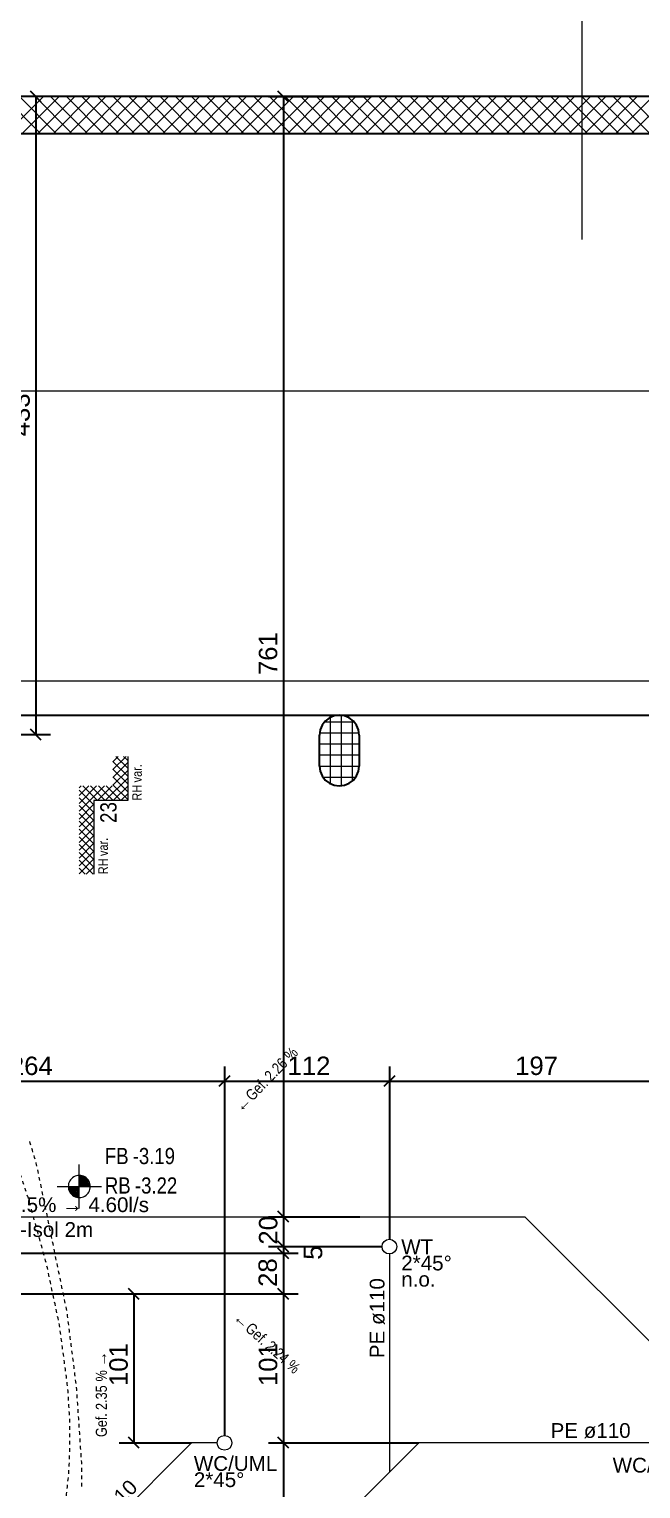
# Model space of a CAD drawing. Extents: x 885 to 2021, y 330 to 1122.
# Drawn here: x 1415.6 to 1498.6, y 648.6 to 846.7 of the extents above; entities that cross this region are included whole.
import ezdxf
from ezdxf.lldxf.tags import DXFTag

# ---------------------------------------------------------------- set-up
doc = ezdxf.new("R2010")
doc.units = 0
doc.layers.get('0').update_dxf_attribs({"lineweight": 25})
for name, color, linetype, lineweight in [('010 Aussenwände Bauteilschraffuren Neu', 7, 'Continuous', 25), ('010 Aussenwände Neu', 7, 'Continuous', 25), ('020 Stützen Bauteilschraffuren Neu', 7, 'Continuous', 25), ('020 Stützen Neu', 7, 'Continuous', 25), ('027 Oberhalb Neu', 7, 'Continuous', 25), ('080 Raum Innen Kontur Neu', 7, 'Continuous', 25), ('111 Bemassung Ausführung Koten Neu', 7, 'Continuous', 25), ('160 Beschriftungen Ausführung Neu', 7, 'Continuous', 25), ('200 Schnittlinien', 7, 'Continuous', 25)]:
    doc.layers.add(name, color=color, linetype=linetype, lineweight=lineweight)
for name, color, linetype, lineweight, true_color in [('S_Kaltwasser_Einlage', 3, 'fein_strichliert', 25, 0x00ff00), ('S_Regenwasser_Einlage', 7, 'fein_strichliert', 25, 0x0066cc), ('S_Schmutzwasser_Einlage', 7, 'fein_strichliert', 25, 0xcc6600), ('S_T_Mass_Einlage', 7, 'Continuous', 35, 0x0080ff), ('S_Text_Einlage', 7, 'Continuous', 25, 0x99ff99)]:
    doc.layers.add(name, color=color, linetype=linetype, lineweight=lineweight, true_color=true_color)
doc.styles.get("Standard").update_dxf_attribs({"font": 'arial.ttf'})
tags = doc.linetypes.add('fein_strichliert', pattern=[4, 1, -2, 1]).pattern_tags.tags
tags[8:9] = [DXFTag(74, 4), DXFTag(75, 0), DXFTag(340, '0'), DXFTag(46, 0.0), DXFTag(50, 0.0), DXFTag(44, 0.0), DXFTag(45, 0.0)]
tags[6:7] = [DXFTag(74, 4), DXFTag(75, 0), DXFTag(340, '0'), DXFTag(46, 0.0), DXFTag(50, 0.0), DXFTag(44, 0.0), DXFTag(45, 0.0)]
tags[4:5] = [DXFTag(74, 4), DXFTag(75, 0), DXFTag(340, '0'), DXFTag(46, 0.0), DXFTag(50, 0.0), DXFTag(44, 0.0), DXFTag(45, 0.0)]
tags = doc.linetypes.add('Strichpunkt 3_1_1mm Achsen', pattern=[0.005, 0.003, -0.001, 0, -0.001]).pattern_tags.tags
tags[10:11] = [DXFTag(74, 4), DXFTag(75, 0), DXFTag(340, '0'), DXFTag(46, 1.0), DXFTag(50, 0.0), DXFTag(44, 0.0), DXFTag(45, 0.0)]
tags[8:9] = [DXFTag(74, 4), DXFTag(75, 0), DXFTag(340, '0'), DXFTag(46, 1.0), DXFTag(50, 0.0), DXFTag(44, 0.0), DXFTag(45, 0.0)]
tags[6:7] = [DXFTag(74, 4), DXFTag(75, 0), DXFTag(340, '0'), DXFTag(46, 1.0), DXFTag(50, 0.0), DXFTag(44, 0.0), DXFTag(45, 0.0)]
tags[4:5] = [DXFTag(74, 4), DXFTag(75, 0), DXFTag(340, '0'), DXFTag(46, 1.0), DXFTag(50, 0.0), DXFTag(44, 0.0), DXFTag(45, 0.0)]
tags = doc.linetypes.add('Strichpunkt 6_2_2mm Schnitt', pattern=[0.5, 0.3, -0.1, 0, -0.1]).pattern_tags.tags
tags[10:11] = [DXFTag(74, 4), DXFTag(75, 0), DXFTag(340, '0'), DXFTag(46, 1.0), DXFTag(50, 0.0), DXFTag(44, 0.0), DXFTag(45, 0.0)]
tags[8:9] = [DXFTag(74, 4), DXFTag(75, 0), DXFTag(340, '0'), DXFTag(46, 1.0), DXFTag(50, 0.0), DXFTag(44, 0.0), DXFTag(45, 0.0)]
tags[6:7] = [DXFTag(74, 4), DXFTag(75, 0), DXFTag(340, '0'), DXFTag(46, 1.0), DXFTag(50, 0.0), DXFTag(44, 0.0), DXFTag(45, 0.0)]
tags[4:5] = [DXFTag(74, 4), DXFTag(75, 0), DXFTag(340, '0'), DXFTag(46, 1.0), DXFTag(50, 0.0), DXFTag(44, 0.0), DXFTag(45, 0.0)]

# ---------------------------------------------------------------- blocks, each defined once
blk = doc.blocks.new('Referenz-A0T8DINEAL', base_point=(896.59, 372.19))
at = {"layer": '010 Aussenwände Bauteilschraffuren Neu', "color": 0, "linetype": 'Continuous', "lineweight": 0, "ltscale": 0.0169}
for p, q in [((1417.13, 832.6), (1412.13, 837.6)), ((1412.51, 832.6), (1417.51, 837.6)), ((1419.25, 832.6), (1414.25, 837.6)), ((1414.63, 832.6), (1419.63, 837.6)), ((1421.37, 832.6), (1416.37, 837.6)), ((1416.75, 832.6), (1421.75, 837.6)), ((1423.49, 832.6), (1418.49, 837.6)), ((1418.87, 832.6), (1423.87, 837.6)), ((1425.62, 832.6), (1420.62, 837.6)), ((1420.99, 832.6), (1425.99, 837.6)), ((1427.74, 832.6), (1422.74, 837.6)), ((1423.12, 832.6), (1428.12, 837.6)), ((1429.86, 832.6), (1424.86, 837.6)), ((1425.24, 832.6), (1430.24, 837.6)), ((1431.98, 832.6), (1426.98, 837.6)), ((1427.36, 832.6), (1432.36, 837.6)), ((1434.1, 832.6), (1429.1, 837.6)), ((1429.48, 832.6), (1434.48, 837.6)), ((1436.22, 832.6), (1431.22, 837.6)), ((1431.6, 832.6), (1436.6, 837.6)), ((1438.34, 832.6), (1433.34, 837.6)), ((1433.72, 832.6), (1438.72, 837.6)), ((1440.46, 832.6), (1435.46, 837.6)), ((1435.84, 832.6), (1440.84, 837.6)), ((1442.59, 832.6), (1437.59, 837.6)), ((1437.97, 832.6), (1442.97, 837.6)), ((1444.71, 832.6), (1439.71, 837.6)), ((1440.09, 832.6), (1445.09, 837.6)), ((1446.83, 832.6), (1441.83, 837.6)), ((1442.21, 832.6), (1447.21, 837.6)), ((1448.95, 832.6), (1443.95, 837.6)), ((1444.33, 832.6), (1449.33, 837.6)), ((1451.07, 832.6), (1446.07, 837.6)), ((1446.45, 832.6), (1451.45, 837.6)), ((1453.19, 832.6), (1448.19, 837.6)), ((1448.57, 832.6), (1453.57, 837.6)), ((1455.31, 832.6), (1450.31, 837.6)), ((1450.69, 832.6), (1455.69, 837.6)), ((1457.44, 832.6), (1452.44, 837.6)), ((1452.81, 832.6), (1457.81, 837.6)), ((1459.56, 832.6), (1454.56, 837.6)), ((1454.94, 832.6), (1459.94, 837.6)), ((1461.68, 832.6), (1456.68, 837.6)), ((1457.06, 832.6), (1462.06, 837.6)), ((1463.8, 832.6), (1458.8, 837.6)), ((1459.18, 832.6), (1464.18, 837.6)), ((1465.92, 832.6), (1460.92, 837.6)), ((1461.3, 832.6), (1466.3, 837.6)), ((1468.04, 832.6), (1463.04, 837.6)), ((1463.42, 832.6), (1468.42, 837.6)), ((1470.16, 832.6), (1465.16, 837.6)), ((1465.54, 832.6), (1470.54, 837.6)), ((1472.28, 832.6), (1467.28, 837.6)), ((1467.66, 832.6), (1472.66, 837.6)), ((1474.41, 832.6), (1469.41, 837.6)), ((1469.78, 832.6), (1474.78, 837.6)), ((1476.53, 832.6), (1471.53, 837.6)), ((1471.91, 832.6), (1476.91, 837.6)), ((1478.65, 832.6), (1473.65, 837.6)), ((1474.03, 832.6), (1479.03, 837.6)), ((1480.77, 832.6), (1475.77, 837.6)), ((1476.15, 832.6), (1481.15, 837.6)), ((1482.89, 832.6), (1477.89, 837.6)), ((1478.27, 832.6), (1483.27, 837.6)), ((1485.01, 832.6), (1480.01, 837.6)), ((1480.39, 832.6), (1485.39, 837.6)), ((1487.13, 832.6), (1482.13, 837.6)), ((1482.51, 832.6), (1487.51, 837.6)), ((1489.26, 832.6), (1484.26, 837.6)), ((1484.63, 832.6), (1489.63, 837.6)), ((1491.38, 832.6), (1486.38, 837.6)), ((1486.76, 832.6), (1491.76, 837.6)), ((1493.5, 832.6), (1488.5, 837.6)), ((1488.88, 832.6), (1493.88, 837.6)), ((1495.62, 832.6), (1490.62, 837.6)), ((1491, 832.6), (1496, 837.6)), ((1497.74, 832.6), (1492.74, 837.6)), ((1493.12, 832.6), (1498.12, 837.6)), ((1499.86, 832.6), (1494.86, 837.6)), ((1495.24, 832.6), (1500.24, 837.6)), ((1501.98, 832.6), (1496.98, 837.6)), ((1497.36, 832.6), (1502.36, 837.6))]:
    blk.add_line(p, q, dxfattribs=at)
at = {"layer": '010 Aussenwände Neu', "color": 0, "lineweight": 35}
for p, q in [((1527.88, 837.6), (1085.58, 837.6)), ((1387.38, 832.6), (1527.88, 832.6))]:
    blk.add_line(p, q, dxfattribs=at)
at = {"layer": '020 Stützen Bauteilschraffuren Neu', "color": 0, "linetype": 'Continuous', "lineweight": 0, "ltscale": 0.0169}
for p, q in [((1456.48, 744.29), (1456.48, 753.32)), ((1457.98, 744.03), (1457.98, 753.58)), ((1455, 751.2), (1460.35, 751.2)), ((1455.68, 752.7), (1459.68, 752.7)), ((1459.48, 744.7), (1459.48, 752.91)), ((1454.98, 749.7), (1460.38, 749.7)), ((1454.98, 748.2), (1460.38, 748.2)), ((1454.98, 746.7), (1460.38, 746.7)), ((1455.44, 745.2), (1459.92, 745.2))]:
    blk.add_line(p, q, dxfattribs=at)
at = {"layer": '020 Stützen Neu', "color": 0, "linetype": 'Continuous', "lineweight": 35, "ltscale": 0.1225}
for p, q in [((1456.33, 753.24), (1455.77, 752.81)), ((1456.98, 753.51), (1456.33, 753.24)), ((1457.68, 753.6), (1456.98, 753.51)), ((1458.38, 753.51), (1457.68, 753.6)), ((1459.03, 753.24), (1458.38, 753.51)), ((1459.59, 752.81), (1459.03, 753.24)), ((1455.07, 751.6), (1454.98, 750.9)), ((1455.34, 752.25), (1455.07, 751.6)), ((1455.77, 752.81), (1455.34, 752.25)), ((1460.02, 752.25), (1459.59, 752.81)), ((1460.29, 751.6), (1460.02, 752.25)), ((1460.38, 750.9), (1460.29, 751.6)), ((1454.98, 746.7), (1454.98, 750.9)), ((1460.38, 750.9), (1460.38, 746.7)), ((1454.98, 746.7), (1455.07, 746)), ((1455.07, 746), (1455.34, 745.35)), ((1455.34, 745.35), (1455.77, 744.79)), ((1459.59, 744.79), (1460.02, 745.35)), ((1460.02, 745.35), (1460.29, 746)), ((1460.29, 746), (1460.38, 746.7)), ((1455.77, 744.79), (1456.33, 744.36)), ((1456.33, 744.36), (1456.98, 744.09)), ((1456.98, 744.09), (1457.68, 744)), ((1457.68, 744), (1458.38, 744.09)), ((1458.38, 744.09), (1459.03, 744.36)), ((1459.03, 744.36), (1459.59, 744.79))]:
    blk.add_line(p, q, dxfattribs=at)
at = {"layer": '027 Oberhalb Neu', "color": 0, "linetype": 'Strichpunkt 6_2_2mm Schnitt', "lineweight": 13, "ltscale": 0.0169}
blk.add_line((1597.08, 797.6), (1160.58, 797.6), dxfattribs=at)
at = {"layer": '027 Oberhalb Neu', "color": 0, "linetype": 'Strichpunkt 3_1_1mm Achsen', "lineweight": 13, "ltscale": 0.0169}
blk.add_line((1597.28, 758.2), (1100.38, 758.2), dxfattribs=at)
at = {"layer": '027 Oberhalb Neu', "color": 0, "linetype": 'Strichpunkt 3_1_1mm Achsen', "lineweight": 35, "ltscale": 0.1225}
blk.add_line((1105.18, 753.6), (1596.54, 753.6), dxfattribs=at)
at = {"layer": '080 Raum Innen Kontur Neu', "color": 0, "linetype": 'Continuous', "lineweight": 13, "ltscale": 0.0169}
for p, q in [((1527.88, 832.6), (1387.38, 832.6)), ((1456.33, 753.24), (1455.77, 752.81)), ((1456.98, 753.51), (1456.33, 753.24)), ((1457.68, 753.6), (1456.98, 753.51)), ((1458.38, 753.51), (1457.68, 753.6)), ((1459.03, 753.24), (1458.38, 753.51)), ((1459.59, 752.81), (1459.03, 753.24)), ((1455.07, 751.6), (1454.98, 750.9)), ((1455.34, 752.25), (1455.07, 751.6)), ((1455.77, 752.81), (1455.34, 752.25)), ((1460.02, 752.25), (1459.59, 752.81)), ((1460.29, 751.6), (1460.02, 752.25)), ((1460.38, 750.9), (1460.29, 751.6)), ((1454.98, 746.7), (1454.98, 750.9)), ((1460.38, 750.9), (1460.38, 746.7)), ((1454.98, 746.7), (1455.07, 746)), ((1455.07, 746), (1455.34, 745.35)), ((1455.34, 745.35), (1455.77, 744.79)), ((1459.59, 744.79), (1460.02, 745.35)), ((1460.02, 745.35), (1460.29, 746)), ((1460.29, 746), (1460.38, 746.7)), ((1455.77, 744.79), (1456.33, 744.36)), ((1456.33, 744.36), (1456.98, 744.09)), ((1456.98, 744.09), (1457.68, 744)), ((1457.68, 744), (1458.38, 744.09)), ((1458.38, 744.09), (1459.03, 744.36)), ((1459.03, 744.36), (1459.59, 744.79))]:
    blk.add_line(p, q, dxfattribs=at)
at = {"layer": '111 Bemassung Ausführung Koten Neu', "color": 0, "lineweight": 13}
for p, q in [((1422.38, 686.6), (1422.38, 692.6)), ((1422.38, 686.6), (1422.38, 692.6)), ((1419.38, 689.6), (1425.38, 689.6)), ((1419.38, 689.6), (1425.38, 689.6))]:
    blk.add_line(p, q, dxfattribs=at)
at = {"layer": '111 Bemassung Ausführung Koten Neu', "color": 0, "linetype": 'Continuous', "lineweight": 13, "ltscale": 0.0169}
for p, q in [((1420.89, 689.8), (1420.88, 689.6)), ((1420.89, 689.8), (1420.88, 689.6)), ((1420.93, 689.99), (1420.89, 689.8)), ((1420.93, 689.99), (1420.89, 689.8)), ((1420.99, 690.18), (1420.93, 689.99)), ((1420.99, 690.18), (1420.93, 689.99)), ((1421.08, 690.35), (1420.99, 690.18)), ((1421.08, 690.35), (1420.99, 690.18)), ((1421.19, 690.52), (1421.08, 690.35)), ((1421.19, 690.52), (1421.08, 690.35)), ((1421.32, 690.66), (1421.19, 690.52)), ((1421.32, 690.66), (1421.19, 690.52)), ((1421.47, 690.79), (1421.32, 690.66)), ((1421.47, 690.79), (1421.32, 690.66)), ((1421.63, 690.9), (1421.47, 690.79)), ((1421.63, 690.9), (1421.47, 690.79)), ((1421.8, 690.99), (1421.63, 690.9)), ((1421.8, 690.99), (1421.63, 690.9)), ((1421.99, 691.05), (1421.8, 690.99)), ((1421.99, 691.05), (1421.8, 690.99)), ((1422.18, 691.09), (1421.99, 691.05)), ((1422.18, 691.09), (1421.99, 691.05)), ((1422.38, 691.1), (1422.18, 691.09)), ((1422.38, 691.1), (1422.18, 691.09)), ((1422.57, 691.09), (1422.38, 691.1)), ((1422.57, 691.09), (1422.38, 691.1)), ((1422.77, 691.05), (1422.57, 691.09)), ((1422.77, 691.05), (1422.57, 691.09)), ((1422.95, 690.99), (1422.77, 691.05)), ((1422.95, 690.99), (1422.77, 691.05)), ((1423.13, 690.9), (1422.95, 690.99)), ((1423.13, 690.9), (1422.95, 690.99)), ((1423.29, 690.79), (1423.13, 690.9)), ((1423.29, 690.79), (1423.13, 690.9)), ((1423.44, 690.66), (1423.29, 690.79)), ((1423.44, 690.66), (1423.29, 690.79)), ((1423.57, 690.52), (1423.44, 690.66)), ((1423.57, 690.52), (1423.44, 690.66)), ((1423.68, 690.35), (1423.57, 690.52)), ((1423.68, 690.35), (1423.57, 690.52)), ((1423.76, 690.18), (1423.68, 690.35)), ((1423.76, 690.18), (1423.68, 690.35)), ((1423.83, 689.99), (1423.76, 690.18)), ((1423.83, 689.99), (1423.76, 690.18)), ((1423.87, 689.8), (1423.83, 689.99)), ((1423.87, 689.8), (1423.83, 689.99)), ((1423.88, 689.6), (1423.87, 689.8)), ((1423.88, 689.6), (1423.87, 689.8)), ((1420.88, 689.6), (1420.89, 689.41)), ((1420.88, 689.6), (1420.89, 689.41)), ((1420.89, 689.41), (1420.93, 689.21)), ((1420.89, 689.41), (1420.93, 689.21)), ((1420.93, 689.21), (1420.99, 689.03)), ((1420.93, 689.21), (1420.99, 689.03)), ((1420.99, 689.03), (1421.08, 688.85)), ((1420.99, 689.03), (1421.08, 688.85)), ((1421.08, 688.85), (1421.19, 688.69)), ((1421.08, 688.85), (1421.19, 688.69)), ((1421.19, 688.69), (1421.32, 688.54)), ((1421.19, 688.69), (1421.32, 688.54)), ((1421.32, 688.54), (1421.47, 688.41)), ((1421.32, 688.54), (1421.47, 688.41)), ((1421.47, 688.41), (1421.63, 688.3)), ((1421.47, 688.41), (1421.63, 688.3)), ((1421.63, 688.3), (1421.8, 688.22)), ((1421.63, 688.3), (1421.8, 688.22)), ((1421.8, 688.22), (1421.99, 688.15)), ((1421.8, 688.22), (1421.99, 688.15)), ((1421.99, 688.15), (1422.18, 688.12)), ((1421.99, 688.15), (1422.18, 688.12)), ((1422.18, 688.12), (1422.38, 688.1)), ((1422.18, 688.12), (1422.38, 688.1)), ((1422.38, 688.1), (1422.57, 688.12)), ((1422.38, 688.1), (1422.57, 688.12)), ((1422.57, 688.12), (1422.77, 688.15)), ((1422.57, 688.12), (1422.77, 688.15)), ((1422.77, 688.15), (1422.95, 688.22)), ((1422.77, 688.15), (1422.95, 688.22)), ((1422.95, 688.22), (1423.13, 688.3)), ((1422.95, 688.22), (1423.13, 688.3)), ((1423.13, 688.3), (1423.29, 688.41)), ((1423.13, 688.3), (1423.29, 688.41)), ((1423.29, 688.41), (1423.44, 688.54)), ((1423.29, 688.41), (1423.44, 688.54)), ((1423.44, 688.54), (1423.57, 688.69)), ((1423.44, 688.54), (1423.57, 688.69)), ((1423.57, 688.69), (1423.68, 688.85)), ((1423.57, 688.69), (1423.68, 688.85)), ((1423.68, 688.85), (1423.76, 689.03)), ((1423.68, 688.85), (1423.76, 689.03)), ((1423.76, 689.03), (1423.83, 689.21)), ((1423.76, 689.03), (1423.83, 689.21)), ((1423.83, 689.21), (1423.87, 689.41)), ((1423.83, 689.21), (1423.87, 689.41)), ((1423.87, 689.41), (1423.88, 689.6)), ((1423.87, 689.41), (1423.88, 689.6))]:
    blk.add_line(p, q, dxfattribs=at)
at = {"layer": '111 Bemassung Ausführung Koten Neu', "color": 0, "linetype": 'Continuous', "lineweight": 0, "ltscale": 0.0169}
for points in [[(1422.38, 689.6), (1422.95, 689.6), (1422.38, 691.1)], [(1422.95, 690.99), (1422.42, 690.99), (1422.38, 691.1)], [(1422.95, 689.6), (1422.95, 690.99), (1422.42, 690.99)], [(1422.95, 689.6), (1423.44, 689.6), (1422.95, 690.99)], [(1423.44, 690.66), (1423.07, 690.66), (1422.95, 690.99)], [(1423.44, 689.6), (1423.44, 690.66), (1423.07, 690.66)], [(1423.44, 689.6), (1423.76, 689.6), (1423.44, 690.66)], [(1423.76, 690.18), (1423.59, 690.18), (1423.44, 690.66)], [(1423.76, 689.6), (1423.76, 690.18), (1423.59, 690.18)], [(1423.76, 689.6), (1423.88, 689.6), (1423.76, 690.18)], [(1420.99, 689.03), (1420.99, 689.6), (1420.88, 689.6)], [(1421.17, 689.03), (1420.99, 689.03), (1420.99, 689.6)], [(1421.32, 688.54), (1421.32, 689.6), (1420.99, 689.6)], [(1421.32, 688.54), (1421.17, 689.03), (1420.99, 689.03)], [(1421.69, 688.54), (1421.32, 688.54), (1421.32, 689.6)], [(1421.8, 688.22), (1421.8, 689.6), (1421.32, 689.6)], [(1421.8, 688.22), (1421.69, 688.54), (1421.32, 688.54)], [(1422.33, 688.22), (1421.8, 688.22), (1421.8, 689.6)], [(1422.38, 688.1), (1422.38, 689.6), (1421.8, 689.6)], [(1422.38, 688.1), (1422.33, 688.22), (1421.8, 688.22)]]:
    blk.add_solid(points, dxfattribs=at)
at = {"layer": '160 Beschriftungen Ausführung Neu', "color": 0, "linetype": 'Continuous', "lineweight": 13, "ltscale": 0.0169}
for p, q in [((1426.95, 747.28), (1427.67, 748)), ((1426.95, 746.22), (1428.73, 748)), ((1428.95, 745.33), (1426.95, 747.33)), ((1428.95, 746.39), (1427.33, 748)), ((1428.95, 747.45), (1428.39, 748)), ((1426.95, 745.16), (1428.95, 747.16)), ((1428.95, 744.27), (1426.95, 746.27)), ((1426.95, 744.1), (1428.95, 746.1)), ((1422.35, 743.75), (1422.61, 744)), ((1422.35, 742.68), (1423.67, 744)), ((1422.35, 741.62), (1424.73, 744)), ((1422.35, 740.56), (1425.79, 744)), ((1424.35, 741.44), (1422.35, 743.44)), ((1424.85, 742), (1422.85, 744)), ((1425.91, 742), (1423.91, 744)), ((1424.85, 742), (1426.85, 744)), ((1426.97, 742), (1424.97, 744)), ((1425.91, 742), (1428.95, 745.04)), ((1428.03, 742), (1426.03, 744)), ((1428.95, 743.21), (1426.95, 745.21)), ((1428.95, 742.15), (1426.95, 744.15)), ((1426.97, 742), (1428.95, 743.98)), ((1424.35, 740.38), (1422.35, 742.38)), ((1422.35, 739.5), (1424.35, 741.5)), ((1424.35, 739.32), (1422.35, 741.32)), ((1428.03, 742), (1428.95, 742.92)), ((1422.35, 738.44), (1424.35, 740.44)), ((1424.35, 738.26), (1422.35, 740.26)), ((1422.35, 737.38), (1424.35, 739.38)), ((1424.35, 737.2), (1422.35, 739.2)), ((1422.35, 736.32), (1424.35, 738.32)), ((1424.35, 736.14), (1422.35, 738.14)), ((1422.35, 735.26), (1424.35, 737.26)), ((1424.35, 735.08), (1422.35, 737.08)), ((1422.35, 734.2), (1424.35, 736.2)), ((1424.35, 734.02), (1422.35, 736.02)), ((1422.35, 733.14), (1424.35, 735.14)), ((1424.35, 732.96), (1422.35, 734.96)), ((1422.35, 732.08), (1424.35, 734.08)), ((1424.24, 732), (1422.35, 733.9)), ((1423.18, 732), (1422.35, 732.84)), ((1423.33, 732), (1424.35, 733.02))]:
    blk.add_line(p, q, dxfattribs=at)
at = {"layer": '160 Beschriftungen Ausführung Neu', "color": 0, "linetype": 'Continuous', "lineweight": -2, "ltscale": 0.0625}
for p, q in [((1428.95, 748), (1428.95, 742)), ((1428.95, 742), (1424.35, 742)), ((1424.35, 742), (1424.35, 732))]:
    blk.add_line(p, q, dxfattribs=at)
at = {"layer": '200 Schnittlinien', "color": 0, "linetype": 'Strichpunkt 6_2_2mm Schnitt', "lineweight": -2, "ltscale": 0.0625}
blk.add_line((1490.59, 858.2), (1490.59, 818.2), dxfattribs=at)
at = {"layer": '111 Bemassung Ausführung Koten Neu', "color": 0, "linetype": 'Continuous', "lineweight": 13, "ltscale": 0.002197, "char_height": 2.2, "attachment_point": 1}
for s, insert in [('{\\fArial Narrow;FB}', (1425.85, 694.84)), ('{\\fArial Narrow;-3.19}', (1429.63, 694.84)), ('{\\fArial Narrow;RB}', (1425.85, 690.84)), ('{\\fArial Narrow;-3.22}', (1429.93, 690.84))]:
    blk.add_mtext(s, dxfattribs=dict(at, insert=insert))
at = {"layer": '160 Beschriftungen Ausführung Neu', "color": 0, "linetype": 'Continuous', "lineweight": 13, "ltscale": 0.0169, "attachment_point": 1}
for s, insert, char_height, rotation in [('{\\fArial Narrow;var.}', (1429.56, 744.47), 1.3, 90), ('{\\fArial Narrow;RH}', (1429.56, 742), 1.3, 90), ('{\\fArial Narrow;3}', (1425.23, 740.4), 2.2, 90), ('{\\fArial Narrow;2}', (1425.23, 738.97), 2.2, 90), ('{\\fArial Narrow;var.}', (1424.96, 734.47), 1.3, 90), ('{\\fArial Narrow;RH}', (1424.96, 732), 1.3, 90), ('{\\fArial Narrow;%}', (1450.05, 707.59), 1.5, 45.9688), ('{\\fArial Narrow;2.26}', (1447.36, 704.81), 1.5, 45.9688), ('{\\fArial Narrow;Gef.}', (1444.8, 702.16), 1.5, 45.9688), ('{\\fArial;←}', (1443.27, 700.61), 1.5441, 45.9688), ('{\\fArial;←}', (1444.19, 672.75), 1.5441, 317.9395), ('{\\fArial Narrow;Gef.}', (1445.8, 671.26), 1.5, 317.9395), ('{\\fArial Narrow;2.24}', (1448.53, 668.8), 1.5, 317.9395), ('{\\fArial;→}', (1424.6, 665.12), 1.5418, 90), ('{\\fArial Narrow;%}', (1451.4, 666.21), 1.5, 317.9395), ('{\\fArial Narrow;%}', (1424.62, 663.13), 1.5, 90), ('{\\fArial Narrow;2.35}', (1424.62, 659.26), 1.5, 90), ('{\\fArial Narrow;Gef.}', (1424.62, 655.58), 1.5, 90)]:
    blk.add_mtext(s, dxfattribs=dict(at, insert=insert, char_height=char_height, rotation=rotation))
blk = doc.blocks.new('Polylinie-A0T8DINKAL', base_point=(1390.28, 505.6))
at = {"color": 0, "lineweight": -2}
for p, q in [((1390.28, 685.5), (1482.87, 685.5)), ((1482.87, 685.5), (1508.14, 660.24)), ((1508.14, 660.24), (1508.14, 520.56)), ((1508.14, 520.56), (1523.1, 505.6))]:
    blk.add_line(p, q, dxfattribs=at)
blk = doc.blocks.new('Polylinie-A0T8DINSAL', base_point=(1418.22, 635.4))
at = {"color": 0, "lineweight": -2}
for p, q in [((1468.48, 654.8), (1449.08, 635.4)), ((1502.9, 654.8), (1468.48, 654.8)), ((1449.08, 635.4), (1418.22, 635.4))]:
    blk.add_line(p, q, dxfattribs=at)
blk = doc.blocks.new('Teilstrecke-A0T8DIPYAL', base_point=(1383.88, 613.1))
at = {"color": 0, "linetype": 'Continuous', "lineweight": -2}
for p, q in [((1392.62, 750.13), (1392.5, 750.48)), ((1392.7, 749.89), (1392.62, 750.13)), ((1392.94, 749.18), (1392.86, 749.42)), ((1393.02, 748.95), (1392.94, 749.18)), ((1393.27, 748.24), (1393.19, 748.47)), ((1393.35, 748), (1393.27, 748.24)), ((1393.59, 747.29), (1393.51, 747.53)), ((1393.67, 747.07), (1393.59, 747.29)), ((1393.67, 747.05), (1393.67, 747.07)), ((1393.91, 746.34), (1393.83, 746.58)), ((1393.99, 746.11), (1393.91, 746.34)), ((1394.24, 745.4), (1394.16, 745.63)), ((1394.32, 745.16), (1394.24, 745.4)), ((1394.56, 744.45), (1394.48, 744.69)), ((1394.64, 744.22), (1394.56, 744.45)), ((1394.83, 743.65), (1394.8, 743.74)), ((1394.88, 743.51), (1394.83, 743.65)), ((1394.96, 743.27), (1394.88, 743.51)), ((1395.21, 742.56), (1395.13, 742.8)), ((1395.29, 742.32), (1395.21, 742.56)), ((1395.53, 741.61), (1395.45, 741.85)), ((1395.61, 741.38), (1395.53, 741.61)), ((1395.86, 740.67), (1395.77, 740.9)), ((1395.94, 740.43), (1395.86, 740.67)), ((1396.18, 739.72), (1396.1, 739.96)), ((1396.26, 739.49), (1396.18, 739.72)), ((1396.51, 738.78), (1396.43, 739.01)), ((1396.59, 738.54), (1396.51, 738.78)), ((1396.84, 737.83), (1396.76, 738.07)), ((1396.92, 737.6), (1396.84, 737.83)), ((1397.17, 736.89), (1397.08, 737.12)), ((1397.19, 736.83), (1397.17, 736.89)), ((1397.25, 736.65), (1397.19, 736.83)), ((1397.5, 735.95), (1397.42, 736.18)), ((1397.58, 735.71), (1397.5, 735.95)), ((1397.83, 735), (1397.75, 735.24)), ((1397.92, 734.77), (1397.83, 735)), ((1398.17, 734.06), (1398.09, 734.3)), ((1398.25, 733.83), (1398.17, 734.06)), ((1398.51, 733.12), (1398.42, 733.35)), ((1398.59, 732.88), (1398.51, 733.12)), ((1398.85, 732.18), (1398.76, 732.41)), ((1398.93, 731.95), (1398.85, 732.18)), ((1399.19, 731.24), (1399.11, 731.48)), ((1399.28, 731.01), (1399.19, 731.24)), ((1399.53, 730.3), (1399.45, 730.54)), ((1399.62, 730.07), (1399.53, 730.3)), ((1399.89, 729.37), (1399.8, 729.6)), ((1399.98, 729.13), (1399.89, 729.37)), ((1400.25, 728.43), (1400.16, 728.67)), ((1400.34, 728.2), (1400.25, 728.43)), ((1400.61, 727.5), (1400.52, 727.73)), ((1400.7, 727.27), (1400.61, 727.5)), ((1400.97, 726.57), (1400.88, 726.8)), ((1401.06, 726.33), (1400.97, 726.57)), ((1401.33, 725.63), (1401.24, 725.87)), ((1401.42, 725.4), (1401.33, 725.63)), ((1401.69, 724.7), (1401.6, 724.93)), ((1401.78, 724.47), (1401.69, 724.7)), ((1402.05, 723.77), (1401.96, 724)), ((1402.14, 723.53), (1402.05, 723.77)), ((1402.4, 722.83), (1402.31, 723.07)), ((1402.49, 722.6), (1402.4, 722.83)), ((1402.76, 721.9), (1402.67, 722.13)), ((1402.83, 721.73), (1402.76, 721.9)), ((1402.85, 721.67), (1402.83, 721.73)), ((1403.13, 720.97), (1403.04, 721.2)), ((1403.23, 720.74), (1403.13, 720.97)), ((1403.5, 720.04), (1403.41, 720.27)), ((1403.6, 719.81), (1403.5, 720.04)), ((1403.88, 719.11), (1403.78, 719.35)), ((1403.97, 718.88), (1403.88, 719.11)), ((1404.25, 718.19), (1404.15, 718.42)), ((1404.34, 717.95), (1404.25, 718.19)), ((1404.62, 717.26), (1404.53, 717.49)), ((1404.71, 717.03), (1404.62, 717.26)), ((1404.99, 716.33), (1404.9, 716.56)), ((1405.08, 716.1), (1404.99, 716.33)), ((1405.36, 715.4), (1405.27, 715.63)), ((1405.45, 715.17), (1405.36, 715.4)), ((1405.73, 714.47), (1405.64, 714.7)), ((1405.83, 714.24), (1405.73, 714.47)), ((1406.1, 713.54), (1406.01, 713.78)), ((1406.14, 713.46), (1406.1, 713.54)), ((1406.2, 713.31), (1406.14, 713.46)), ((1406.47, 712.61), (1406.38, 712.85)), ((1406.56, 712.38), (1406.47, 712.61)), ((1406.84, 711.68), (1406.75, 711.92)), ((1406.93, 711.45), (1406.84, 711.68)), ((1407.21, 710.75), (1407.12, 710.99)), ((1407.3, 710.52), (1407.21, 710.75)), ((1407.58, 709.82), (1407.49, 710.06)), ((1407.67, 709.59), (1407.58, 709.82)), ((1407.95, 708.89), (1407.85, 709.13)), ((1408.04, 708.66), (1407.95, 708.89)), ((1408.31, 707.96), (1408.22, 708.2)), ((1408.41, 707.73), (1408.31, 707.96)), ((1408.68, 707.03), (1408.59, 707.27)), ((1408.77, 706.8), (1408.68, 707.03)), ((1409.05, 706.11), (1408.96, 706.34)), ((1409.14, 705.87), (1409.05, 706.11)), ((1409.42, 705.18), (1409.33, 705.41)), ((1409.42, 705.17), (1409.42, 705.18)), ((1409.5, 704.94), (1409.42, 705.17)), ((1409.77, 704.24), (1409.68, 704.47)), ((1409.85, 704), (1409.77, 704.24)), ((1410.12, 703.3), (1410.03, 703.54)), ((1410.2, 703.07), (1410.12, 703.3)), ((1410.47, 702.36), (1410.38, 702.6)), ((1410.55, 702.13), (1410.47, 702.36)), ((1410.82, 701.43), (1410.73, 701.66)), ((1410.9, 701.19), (1410.82, 701.43)), ((1411.16, 700.49), (1411.08, 700.72)), ((1411.25, 700.26), (1411.16, 700.49)), ((1411.51, 699.55), (1411.43, 699.79)), ((1411.6, 699.32), (1411.51, 699.55)), ((1411.86, 698.62), (1411.78, 698.85)), ((1411.95, 698.38), (1411.86, 698.62)), ((1412.21, 697.68), (1412.13, 697.91)), ((1412.3, 697.45), (1412.21, 697.68)), ((1412.55, 696.76), (1412.47, 696.98)), ((1412.56, 696.74), (1412.55, 696.76)), ((1412.64, 696.51), (1412.56, 696.74)), ((1412.88, 695.79), (1412.8, 696.03)), ((1412.96, 695.56), (1412.88, 695.79)), ((1413.19, 694.84), (1413.11, 695.08)), ((1413.27, 694.61), (1413.19, 694.84)), ((1413.51, 693.9), (1413.43, 694.13)), ((1413.59, 693.66), (1413.51, 693.9)), ((1413.82, 692.95), (1413.74, 693.18)), ((1413.9, 692.71), (1413.82, 692.95)), ((1414.14, 692), (1414.06, 692.23)), ((1414.22, 691.76), (1414.14, 692)), ((1414.45, 691.05), (1414.38, 691.29)), ((1414.53, 690.81), (1414.45, 691.05)), ((1414.77, 690.1), (1414.69, 690.34)), ((1414.85, 689.86), (1414.77, 690.1)), ((1415.09, 689.15), (1415.01, 689.39)), ((1415.16, 688.91), (1415.09, 689.15)), ((1415.4, 688.2), (1415.32, 688.44)), ((1415.42, 688.14), (1415.4, 688.2)), ((1415.47, 687.96), (1415.42, 688.14)), ((1415.67, 687.24), (1415.6, 687.48)), ((1415.74, 687), (1415.67, 687.24)), ((1415.94, 686.28), (1415.87, 686.52)), ((1416.01, 686.03), (1415.94, 686.28)), ((1416.21, 685.31), (1416.14, 685.55)), ((1416.27, 685.07), (1416.21, 685.31)), ((1416.47, 684.35), (1416.41, 684.59)), ((1416.54, 684.11), (1416.47, 684.35)), ((1416.74, 683.38), (1416.67, 683.63)), ((1416.81, 683.14), (1416.74, 683.38)), ((1417.01, 682.42), (1416.94, 682.66)), ((1417.07, 682.18), (1417.01, 682.42)), ((1417.27, 681.46), (1417.21, 681.7)), ((1417.34, 681.22), (1417.27, 681.46)), ((1417.54, 680.49), (1417.47, 680.73)), ((1417.61, 680.25), (1417.54, 680.49)), ((1417.81, 679.53), (1417.74, 679.77)), ((1417.88, 679.29), (1417.81, 679.53)), ((1418.04, 678.56), (1417.98, 678.8)), ((1418.09, 678.31), (1418.04, 678.56)), ((1418.24, 677.58), (1418.19, 677.82)), ((1418.3, 677.33), (1418.24, 677.58)), ((1418.45, 676.6), (1418.4, 676.85)), ((1418.5, 676.36), (1418.45, 676.6)), ((1418.66, 675.62), (1418.61, 675.87)), ((1418.71, 675.38), (1418.66, 675.62)), ((1418.87, 674.64), (1418.82, 674.89)), ((1418.92, 674.4), (1418.87, 674.64)), ((1419.08, 673.67), (1419.02, 673.91)), ((1419.13, 673.42), (1419.08, 673.67)), ((1419.28, 672.69), (1419.23, 672.93)), ((1419.34, 672.44), (1419.28, 672.69)), ((1419.49, 671.71), (1419.44, 671.95)), ((1419.54, 671.47), (1419.49, 671.71)), ((1419.68, 670.8), (1419.65, 670.98)), ((1419.69, 670.73), (1419.68, 670.8)), ((1419.73, 670.48), (1419.69, 670.73)), ((1419.83, 669.74), (1419.79, 669.99)), ((1419.86, 669.49), (1419.83, 669.74)), ((1419.96, 668.75), (1419.93, 669)), ((1419.99, 668.5), (1419.96, 668.75)), ((1420.09, 667.76), (1420.06, 668)), ((1420.12, 667.51), (1420.09, 667.76)), ((1420.22, 666.77), (1420.19, 667.01)), ((1420.26, 666.52), (1420.22, 666.77)), ((1420.36, 665.77), (1420.32, 666.02)), ((1420.39, 665.53), (1420.36, 665.77)), ((1420.49, 664.78), (1420.46, 665.03)), ((1420.52, 664.54), (1420.49, 664.78)), ((1420.62, 663.79), (1420.59, 664.04)), ((1420.65, 663.54), (1420.62, 663.79)), ((1420.75, 662.8), (1420.72, 663.05)), ((1420.79, 662.55), (1420.75, 662.8)), ((1420.85, 661.81), (1420.84, 662.06)), ((1420.87, 661.56), (1420.85, 661.81)), ((1420.92, 660.81), (1420.9, 661.06)), ((1420.93, 660.56), (1420.92, 660.81)), ((1420.98, 659.81), (1420.96, 660.06)), ((1420.99, 659.56), (1420.98, 659.81)), ((1421.04, 658.81), (1421.02, 659.06)), ((1421.05, 658.56), (1421.04, 658.81)), ((1421.09, 657.98), (1421.08, 658.06)), ((1421.09, 657.81), (1421.09, 657.98)), ((1421.09, 657.56), (1421.09, 657.81)), ((1421.09, 656.81), (1421.09, 657.06)), ((1421.1, 656.56), (1421.09, 656.81)), ((1421.1, 655.81), (1421.1, 656.06)), ((1421.1, 655.56), (1421.1, 655.81)), ((1421.1, 654.81), (1421.1, 655.06)), ((1421.1, 654.56), (1421.1, 654.81)), ((1421.11, 653.81), (1421.11, 654.06)), ((1421.05, 652.57), (1421.06, 652.82)), ((1421.06, 652.82), (1421.07, 653.06)), ((1421.1, 653.56), (1421.11, 653.74)), ((1421.11, 653.74), (1421.11, 653.81)), ((1420.94, 650.57), (1420.96, 650.82)), ((1420.96, 650.82), (1420.97, 650.95)), ((1420.97, 650.95), (1420.98, 651.07)), ((1421, 651.57), (1421.01, 651.82)), ((1421.01, 651.82), (1421.03, 652.07)), ((1420.74, 648.58), (1420.77, 648.83)), ((1420.77, 648.83), (1420.79, 649.08)), ((1420.84, 649.57), (1420.86, 649.82)), ((1420.86, 649.82), (1420.89, 650.07)), ((1420.47, 646.6), (1420.51, 646.84)), ((1420.51, 646.84), (1420.55, 647.09)), ((1420.62, 647.59), (1420.66, 647.83)), ((1420.66, 647.83), (1420.69, 648.08)), ((1420.14, 644.63), (1420.19, 644.87)), ((1420.19, 644.87), (1420.24, 645.12)), ((1420.33, 645.61), (1420.36, 645.86)), ((1420.36, 645.86), (1420.4, 646.1)), ((1419.54, 641.94), (1419.6, 642.19)), ((1419.73, 642.67), (1419.76, 642.78)), ((1419.76, 642.78), (1419.79, 642.91)), ((1419.79, 642.91), (1419.84, 643.16)), ((1419.94, 643.65), (1419.99, 643.89)), ((1419.99, 643.89), (1420.04, 644.14)), ((1419.06, 640.15), (1419.08, 640.25)), ((1419.21, 640.74), (1419.28, 640.98)), ((1419.28, 640.98), (1419.34, 641.22)), ((1419.47, 641.7), (1419.54, 641.94)), ((1418.38, 638.12), (1418.45, 638.35)), ((1418.61, 638.83), (1418.69, 639.07)), ((1418.69, 639.07), (1418.77, 639.3)), ((1418.93, 639.78), (1419.01, 640.01)), ((1419.01, 640.01), (1419.06, 640.15)), ((1417.53, 636.04), (1417.62, 636.27)), ((1417.62, 636.27), (1417.72, 636.5)), ((1417.92, 636.95), (1418.02, 637.18)), ((1418.02, 637.18), (1418.12, 637.41)), ((1418.3, 637.88), (1418.38, 638.12)), ((1416.73, 634.2), (1416.83, 634.43)), ((1416.83, 634.43), (1416.93, 634.66)), ((1417.13, 635.12), (1417.23, 635.35)), ((1417.23, 635.35), (1417.33, 635.58)), ((1415.78, 632.45), (1415.9, 632.66)), ((1415.9, 632.66), (1416.02, 632.88)), ((1416.27, 633.31), (1416.39, 633.53)), ((1416.39, 633.53), (1416.52, 633.75)), ((1414.38, 630.08), (1414.53, 630.28)), ((1414.79, 630.71), (1414.91, 630.92)), ((1414.91, 630.92), (1415.03, 631.14)), ((1415.28, 631.58), (1415.41, 631.79)), ((1415.41, 631.79), (1415.53, 632.01)), ((1413.04, 628.27), (1413.19, 628.47)), ((1413.19, 628.47), (1413.34, 628.67)), ((1413.64, 629.07), (1413.79, 629.27)), ((1413.79, 629.27), (1413.94, 629.47)), ((1414.23, 629.88), (1414.38, 630.08)), ((1411.84, 626.67), (1411.99, 626.87)), ((1411.99, 626.87), (1412.14, 627.07)), ((1412.44, 627.47), (1412.59, 627.67)), ((1412.59, 627.67), (1412.74, 627.87)), ((1409.79, 624.48), (1409.97, 624.66)), ((1409.97, 624.66), (1410.14, 624.84)), ((1410.49, 625.2), (1410.66, 625.38)), ((1410.66, 625.38), (1410.83, 625.56)), ((1411.18, 625.92), (1411.36, 626.1)), ((1411.36, 626.1), (1411.53, 626.28)), ((1407.66, 622.37), (1407.85, 622.54)), ((1407.85, 622.54), (1408.04, 622.7)), ((1408.4, 623.05), (1408.58, 623.23)), ((1408.58, 623.23), (1408.75, 623.4)), ((1409.1, 623.76), (1409.27, 623.94)), ((1409.27, 623.94), (1409.44, 624.12)), ((1405.34, 620.48), (1405.54, 620.63)), ((1405.54, 620.63), (1405.74, 620.78)), ((1406.14, 621.08), (1406.29, 621.19)), ((1406.29, 621.19), (1406.34, 621.23)), ((1406.34, 621.23), (1406.52, 621.4)), ((1406.9, 621.72), (1407.09, 621.88)), ((1407.09, 621.88), (1407.28, 622.05)), ((1402.26, 618.34), (1402.47, 618.48)), ((1402.88, 618.76), (1403.09, 618.89)), ((1403.09, 618.89), (1403.3, 619.03)), ((1403.72, 619.31), (1403.93, 619.45)), ((1403.93, 619.45), (1404.14, 619.58)), ((1404.54, 619.87), (1404.74, 620.03)), ((1404.74, 620.03), (1404.94, 620.18)), ((1398.52, 616.33), (1398.74, 616.44)), ((1398.74, 616.44), (1398.97, 616.55)), ((1399.42, 616.77), (1399.64, 616.88)), ((1399.64, 616.88), (1399.87, 616.99)), ((1400.31, 617.22), (1400.52, 617.35)), ((1400.52, 617.35), (1400.74, 617.47)), ((1401.18, 617.72), (1401.39, 617.84)), ((1401.39, 617.84), (1401.61, 617.97)), ((1402.04, 618.22), (1402.21, 618.31)), ((1402.21, 618.31), (1402.26, 618.34)), ((1393.12, 614.39), (1393.36, 614.46)), ((1393.84, 614.59), (1394.08, 614.66)), ((1394.08, 614.66), (1394.32, 614.73)), ((1394.8, 614.86), (1395.05, 614.93)), ((1395.05, 614.93), (1395.29, 615)), ((1395.76, 615.16), (1395.99, 615.25)), ((1395.99, 615.25), (1396.22, 615.34)), ((1396.69, 615.53), (1396.92, 615.63)), ((1396.92, 615.63), (1397.15, 615.72)), ((1397.61, 615.91), (1397.82, 615.99)), ((1397.82, 615.99), (1397.84, 616)), ((1397.84, 616), (1398.07, 616.11)), ((1383.88, 613.1), (1384.25, 613.1)), ((1384.25, 613.1), (1384.5, 613.11)), ((1385, 613.11), (1385.04, 613.11)), ((1385.04, 613.11), (1385.25, 613.12)), ((1385.25, 613.12), (1385.5, 613.13)), ((1386, 613.15), (1386.21, 613.16)), ((1386.21, 613.16), (1386.25, 613.17)), ((1386.25, 613.17), (1386.5, 613.19)), ((1387, 613.22), (1387.25, 613.24)), ((1387.25, 613.24), (1387.37, 613.25)), ((1387.37, 613.25), (1387.49, 613.26)), ((1387.99, 613.32), (1388.24, 613.34)), ((1388.24, 613.34), (1388.49, 613.37)), ((1388.98, 613.44), (1389.23, 613.47)), ((1389.23, 613.47), (1389.48, 613.51)), ((1389.97, 613.59), (1390.22, 613.63)), ((1390.22, 613.63), (1390.46, 613.68)), ((1390.95, 613.78), (1391.19, 613.85)), ((1391.19, 613.85), (1391.44, 613.91)), ((1391.92, 614.05), (1392.16, 614.12)), ((1392.16, 614.12), (1392.4, 614.18)), ((1392.88, 614.32), (1393.12, 614.39))]:
    blk.add_line(p, q, dxfattribs=at)
blk = doc.blocks.new('Abwassersammelpunkt (Zentrale)-A0T8DIQ6AL', base_point=(1463.48, 680.44))
at = {"color": 0, "linetype": 'ByBlock', "lineweight": -2, "ltscale": 0.25}
blk.add_circle((1464.48, 681.44), 1, dxfattribs=at)
blk = doc.blocks.new('Polylinie-A0T8DIQMAL', base_point=(1330.67, 506.35))
at = {"color": 0, "lineweight": -2}
for p, q in [((1437.62, 654.8), (1360.07, 577.25)), ((1441.09, 654.8), (1437.62, 654.8)), ((1360.07, 577.25), (1360.07, 535.75)), ((1360.07, 535.75), (1330.67, 506.35))]:
    blk.add_line(p, q, dxfattribs=at)
blk = doc.blocks.new('Teilstrecke-A0T8DIR2AL', base_point=(1304.14, 485.79))
at = {"color": 0, "linetype": 'Continuous', "lineweight": -2}
for p, q in [((1415.72, 695.47), (1415.65, 695.71)), ((1415.8, 695.23), (1415.72, 695.47)), ((1416.01, 694.52), (1415.94, 694.76)), ((1416.09, 694.28), (1416.01, 694.52)), ((1416.31, 693.56), (1416.23, 693.8)), ((1416.38, 693.32), (1416.31, 693.56)), ((1416.54, 692.78), (1416.52, 692.84)), ((1416.58, 692.6), (1416.54, 692.78)), ((1416.63, 692.35), (1416.58, 692.6)), ((1416.78, 691.62), (1416.73, 691.86)), ((1416.83, 691.37), (1416.78, 691.62)), ((1416.99, 690.64), (1416.93, 690.88)), ((1417.04, 690.4), (1416.99, 690.64)), ((1417.19, 689.66), (1417.14, 689.91)), ((1417.24, 689.42), (1417.19, 689.66)), ((1417.39, 688.68), (1417.34, 688.93)), ((1417.44, 688.44), (1417.39, 688.68)), ((1417.59, 687.7), (1417.54, 687.95)), ((1417.64, 687.46), (1417.59, 687.7)), ((1417.79, 686.72), (1417.74, 686.97)), ((1417.84, 686.48), (1417.79, 686.72)), ((1418, 685.74), (1417.95, 685.99)), ((1418.05, 685.5), (1418, 685.74)), ((1418.2, 684.76), (1418.15, 685.01)), ((1418.25, 684.52), (1418.2, 684.76)), ((1418.4, 683.78), (1418.35, 684.03)), ((1418.45, 683.54), (1418.4, 683.78)), ((1418.6, 682.81), (1418.55, 683.05)), ((1418.65, 682.56), (1418.6, 682.81)), ((1418.81, 681.83), (1418.76, 682.07)), ((1418.86, 681.58), (1418.81, 681.83)), ((1419.01, 680.85), (1418.96, 681.09)), ((1419.06, 680.6), (1419.01, 680.85)), ((1419.21, 679.87), (1419.16, 680.11)), ((1419.26, 679.62), (1419.21, 679.87)), ((1419.41, 678.89), (1419.36, 679.13)), ((1419.46, 678.64), (1419.41, 678.89)), ((1419.62, 677.91), (1419.56, 678.15)), ((1419.67, 677.66), (1419.62, 677.91)), ((1419.82, 676.93), (1419.77, 677.17)), ((1419.87, 676.68), (1419.82, 676.93)), ((1420.02, 675.95), (1419.97, 676.2)), ((1420.07, 675.71), (1420.02, 675.95)), ((1420.22, 674.97), (1420.17, 675.22)), ((1420.27, 674.73), (1420.22, 674.97)), ((1420.42, 673.99), (1420.37, 674.24)), ((1420.47, 673.75), (1420.42, 673.99)), ((1420.63, 673.01), (1420.58, 673.26)), ((1420.68, 672.77), (1420.63, 673.01)), ((1420.79, 672.03), (1420.76, 672.27)), ((1420.82, 671.78), (1420.79, 672.03)), ((1420.91, 671.03), (1420.88, 671.28)), ((1420.95, 670.79), (1420.91, 671.03)), ((1421.04, 670.04), (1421.01, 670.29)), ((1421.07, 669.79), (1421.04, 670.04)), ((1421.16, 669.05), (1421.13, 669.3)), ((1421.2, 668.8), (1421.16, 669.05)), ((1421.29, 668.06), (1421.26, 668.31)), ((1421.32, 667.81), (1421.29, 668.06)), ((1421.41, 667.07), (1421.38, 667.31)), ((1421.44, 666.82), (1421.41, 667.07)), ((1421.54, 666.07), (1421.51, 666.32)), ((1421.57, 665.83), (1421.54, 666.07)), ((1421.66, 665.08), (1421.63, 665.33)), ((1421.69, 664.83), (1421.66, 665.08)), ((1421.79, 664.09), (1421.76, 664.34)), ((1421.82, 663.84), (1421.79, 664.09)), ((1421.91, 663.1), (1421.88, 663.34)), ((1421.94, 662.85), (1421.91, 663.1)), ((1422.01, 662.31), (1422.01, 662.35)), ((1422.03, 662.1), (1422.01, 662.31)), ((1422.04, 661.85), (1422.03, 662.1)), ((1422.09, 661.11), (1422.08, 661.36)), ((1422.11, 660.86), (1422.09, 661.11)), ((1422.16, 660.11), (1422.14, 660.36)), ((1422.18, 659.86), (1422.16, 660.11)), ((1422.23, 659.11), (1422.21, 659.36)), ((1422.24, 658.86), (1422.23, 659.11)), ((1422.3, 658.11), (1422.28, 658.36)), ((1422.31, 657.86), (1422.3, 658.11)), ((1422.36, 657.11), (1422.35, 657.36)), ((1422.38, 656.87), (1422.36, 657.11)), ((1422.43, 656.12), (1422.41, 656.37)), ((1422.45, 655.87), (1422.43, 656.12)), ((1422.5, 655.12), (1422.48, 655.37)), ((1422.51, 654.87), (1422.5, 655.12)), ((1422.56, 654.12), (1422.55, 654.37)), ((1422.58, 653.87), (1422.56, 654.12)), ((1422.63, 653.12), (1422.61, 653.37)), ((1422.65, 652.87), (1422.63, 653.12)), ((1422.7, 652.13), (1422.68, 652.38)), ((1422.7, 652.06), (1422.7, 652.13)), ((1422.7, 651.88), (1422.7, 652.06)), ((1422.71, 651.13), (1422.71, 651.38)), ((1422.71, 650.88), (1422.71, 651.13)), ((1422.71, 650.13), (1422.71, 650.38)), ((1422.72, 649.88), (1422.71, 650.13)), ((1422.72, 649.13), (1422.72, 649.38)), ((1422.72, 648.88), (1422.72, 649.13))]:
    blk.add_line(p, q, dxfattribs=at)
blk = doc.blocks.new('Abwassersammelpunkt (Zentrale)-A0T8DIR4AL', base_point=(1441.09, 653.8))
at = {"color": 0, "linetype": 'ByBlock', "lineweight": -2, "ltscale": 0.25}
blk.add_circle((1442.09, 654.8), 1, dxfattribs=at)
blk = doc.blocks.new('Maß-A0T8DIREAL', base_point=(1390.38, 475.86))
at = {"color": 0, "linetype": 'ByBlock', "lineweight": -2, "ltscale": 0.35}
for p, q in [((1448.08, 837.6), (1462.06, 837.6)), ((1450.82, 836.86), (1449.34, 838.35)), ((1450.08, 837.6), (1450.08, 476.6)), ((1450.82, 684.76), (1449.34, 686.25)), ((1448.08, 685.5), (1460.48, 685.5)), ((1450.82, 680.7), (1449.34, 682.18)), ((1452.08, 680.5), (1390.38, 680.5)), ((1448.08, 681.44), (1463.48, 681.44)), ((1450.82, 679.76), (1449.34, 681.25)), ((1452.08, 675), (1390.38, 675)), ((1450.82, 674.26), (1449.34, 675.75)), ((1448.08, 654.8), (1468.48, 654.8)), ((1450.82, 654.06), (1449.34, 655.55))]:
    blk.add_line(p, q, dxfattribs=at)
at = {"color": 0, "linetype": 'ByBlock', "lineweight": -2, "ltscale": 0.35, "char_height": 2.5, "attachment_point": 1, "rotation": 90}
for s, insert in [('{\\fArial;761}', (1446.75, 759.04)), ('{\\fArial;20}', (1446.77, 681.71)), ('{\\fArial;5}', (1452.86, 679.65)), ('{\\fArial;28}', (1446.7, 675.97)), ('{\\fArial;101}', (1446.75, 662.5))]:
    blk.add_mtext(s, dxfattribs=dict(at, insert=insert))
blk = doc.blocks.new('Maß-A0T8DIRGAL', base_point=(1381.64, 655.8))
at = {"color": 0, "linetype": 'ByBlock', "lineweight": -2, "ltscale": 0.35}
for p, q in [((1382.38, 705.9), (1382.38, 667)), ((1389.38, 705.9), (1389.38, 676)), ((1442.09, 705.9), (1442.09, 655.8)), ((1464.48, 705.9), (1464.48, 682.44)), ((1503.9, 705.9), (1503.9, 655.8)), ((1527.88, 705.9), (1527.88, 685.1)), ((1383.12, 704.65), (1381.64, 703.16)), ((1382.38, 703.9), (1527.88, 703.9)), ((1390.12, 704.65), (1388.64, 703.16)), ((1442.83, 704.65), (1441.34, 703.16)), ((1465.22, 704.65), (1463.74, 703.16)), ((1504.65, 704.65), (1503.16, 703.16)), ((1528.62, 704.65), (1527.14, 703.16))]:
    blk.add_line(p, q, dxfattribs=at)
at = {"color": 0, "linetype": 'ByBlock', "lineweight": -2, "ltscale": 0.35, "char_height": 2.5, "attachment_point": 1}
for s, insert in [('{\\fArial;35}', (1384.08, 707.24)), ('{\\fArial;264}', (1412.95, 707.24)), ('{\\fArial;112}', (1450.65, 707.24)), ('{\\fArial;197}', (1481.55, 707.24)), ('{\\fArial;120}', (1513.25, 707.24))]:
    blk.add_mtext(s, dxfattribs=dict(at, insert=insert))
blk = doc.blocks.new('Maß-A0T8DIRIAL', base_point=(1390.38, 654.06))
at = {"color": 0, "linetype": 'ByBlock', "lineweight": -2, "ltscale": 0.35}
for p, q in [((1431.78, 675), (1390.38, 675)), ((1430.52, 674.26), (1429.04, 675.75)), ((1429.78, 675), (1429.78, 654.8)), ((1427.78, 654.8), (1437.62, 654.8)), ((1430.52, 654.06), (1429.04, 655.55))]:
    blk.add_line(p, q, dxfattribs=at)
at = {"color": 0, "linetype": 'ByBlock', "lineweight": -2, "ltscale": 0.35, "insert": (1426.45, 662.5), "char_height": 2.5, "attachment_point": 1, "rotation": 90}
blk.add_mtext('{\\fArial;101}', dxfattribs=at)
blk = doc.blocks.new('Maß-A0T8DISQAL', base_point=(1390.84, 750.21))
at = {"color": 0, "linetype": 'ByBlock', "lineweight": -2, "ltscale": 0.35}
for p, q in [((1418.48, 837.6), (1410.01, 837.6)), ((1417.22, 836.86), (1415.74, 838.35)), ((1416.48, 837.6), (1416.48, 750.95)), ((1417.22, 750.21), (1415.74, 751.7)), ((1418.48, 750.95), (1390.84, 750.95))]:
    blk.add_line(p, q, dxfattribs=at)
at = {"color": 0, "linetype": 'ByBlock', "lineweight": -2, "ltscale": 0.35, "insert": (1413.15, 791.47), "char_height": 2.5, "attachment_point": 1, "rotation": 90}
blk.add_mtext('{\\fArial;433}', dxfattribs=at)

msp = doc.modelspace()

# ---------------------------------------------------------------- linework, layer by layer
at = {"layer": 'S_Schmutzwasser_Einlage', "linetype": 'fein_strichliert', "ltscale": 0.25}
msp.add_line((1464.48, 680.44), (1464.48, 650.81), dxfattribs=at)

# ---------------------------------------------------------------- block references
at = {"color": 8, "lineweight": 25, "ltscale": 0.25, "true_color": 0x808080}
msp.add_blockref('Referenz-A0T8DINEAL', (896.59, 372.19), dxfattribs=at)
at = {"layer": 'S_Kaltwasser_Einlage', "color": 150, "ltscale": 0.25, "true_color": 0x0099ff}
msp.add_blockref('Teilstrecke-A0T8DIR2AL', (1304.14, 485.79), dxfattribs=at)
at = {"layer": 'S_Kaltwasser_Einlage', "color": 96, "ltscale": 0.25, "true_color": 0x007f00}
msp.add_blockref('Teilstrecke-A0T8DIPYAL', (1383.88, 613.1), dxfattribs=at)
at = {"layer": 'S_Regenwasser_Einlage', "linetype": 'fein_strichliert', "ltscale": 0.25}
msp.add_blockref('Polylinie-A0T8DINKAL', (1390.28, 505.6), dxfattribs=at)
at = {"layer": 'S_Schmutzwasser_Einlage', "ltscale": 0.25}
for name, p in [('Abwassersammelpunkt (Zentrale)-A0T8DIQ6AL', (1463.48, 680.44)), ('Abwassersammelpunkt (Zentrale)-A0T8DIR4AL', (1441.09, 653.8))]:
    msp.add_blockref(name, p, dxfattribs=at)
at = {"layer": 'S_Schmutzwasser_Einlage', "linetype": 'fein_strichliert', "ltscale": 0.25}
for name, p in [('Polylinie-A0T8DIQMAL', (1330.67, 506.35)), ('Polylinie-A0T8DINSAL', (1418.22, 635.4))]:
    msp.add_blockref(name, p, dxfattribs=at)
at = {"layer": 'S_T_Mass_Einlage', "ltscale": 0.35}
for name, p in [('Maß-A0T8DIREAL', (1390.38, 475.86)), ('Maß-A0T8DIRGAL', (1381.64, 655.8)), ('Maß-A0T8DIRIAL', (1390.38, 654.06))]:
    msp.add_blockref(name, p, dxfattribs=at)
at = {"layer": 'S_T_Mass_Einlage', "color": 3, "ltscale": 0.35, "true_color": 0x00ff00}
msp.add_blockref('Maß-A0T8DISQAL', (1390.84, 750.21), dxfattribs=at)

# ---------------------------------------------------------------- texts
at = {"layer": 'S_Text_Einlage', "ltscale": 0.25, "char_height": 2, "attachment_point": 1}
for s, insert in [('{\\fArial;PE-S ø110 1.5% → 4.60l/s}', (1398.46, 688.13)), ('{\\fArial;Dämmung G-Isol 2m}', (1398.49, 684.76)), ('{\\fArial;WT}', (1466.09, 682.41)), ('{\\fArial;2*45°}', (1466.09, 680.21)), ('{\\fArial;n.o.}', (1466.09, 678.01)), ('{\\fArial;PE ø110}', (1486.36, 657.47)), ('{\\fArial;WC/UML}', (1437.93, 652.99)), ('{\\fArial;WC/UML}', (1494.79, 652.76)), ('{\\fArial;2*45°}', (1437.93, 650.79))]:
    msp.add_mtext(s, dxfattribs=dict(at, insert=insert))
for insert, rotation in [((1461.81, 666.29), 90), ((1421.35, 642.3), 45)]:
    msp.add_mtext('{\\fArial;PE ø110}', dxfattribs=dict(at, insert=insert, rotation=rotation))

doc.saveas('drawing.dxf')
